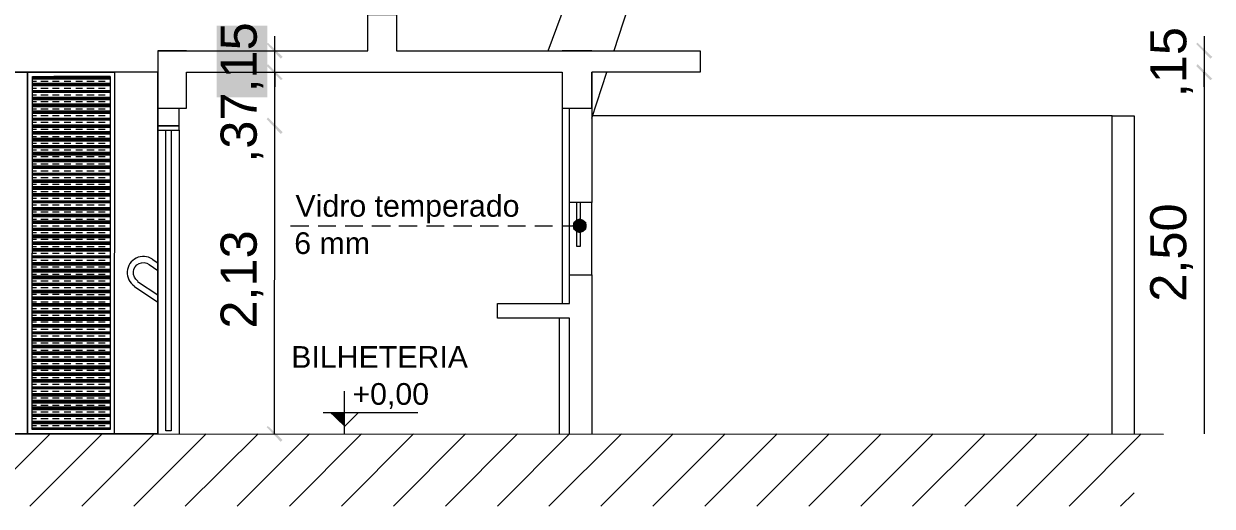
# Model space of a CAD drawing. Extents: x 3377 to 3790, y 1673 to 1846.
# Drawn here: x 3532.64 to 3540.85, y 1749.51 to 1752.84 of the extents above; entities that cross this region are included whole.
import ezdxf

# ---------------------------------------------------------------- set-up
doc = ezdxf.new("R2010")
doc.units = 0
doc.header["$LTSCALE"] = 2
for name, color, linetype, true_color in [('PDF6_04-DETALHE', 7, 'Continuous', 0xd933c0), ('PDF7_0', 7, 'Continuous', 0xc6c6c6), ('PDF7_04-DETALHE', 7, 'Continuous', 0xc6c6c6), ('PDF7_13-CORTE', 7, 'Continuous', 0xe3e3e3), ('PDF7_COTAS', 7, 'Continuous', 0x8e8e8e)]:
    doc.layers.add(name, color=color, linetype=linetype, true_color=true_color)
for name, color, linetype in [('PDF7_07-HACHURIADO', 7, 'Continuous'), ('PDF7_08-COTAS', 7, 'Continuous'), ('PDF7_I-DETALHES', 7, 'Continuous'), ('PDF7_Text', 7, 'Continuous')]:
    doc.layers.add(name, color=color, linetype=linetype)
doc.styles.add('PDF Arial', font='arial.ttf')

msp = doc.modelspace()

# ---------------------------------------------------------------- linework, layer by layer
at = {"layer": 'PDF6_04-DETALHE', "color": 1, "lineweight": 5}
msp.add_lwpolyline([(3533.4244, 1751.0626, -1.004902), (3533.5033, 1751.1779), (3533.5625, 1751.1355)], format="xyb", dxfattribs=at)
at = {"layer": 'PDF6_04-DETALHE', "color": 1, "lineweight": 0}
msp.add_lwpolyline([(3533.5625, 1751.1863), (3533.5245, 1751.2117)], dxfattribs=at)
at = {"layer": 'PDF6_04-DETALHE', "color": 1, "lineweight": 5}
for points in [[(3533.4229, 1751.0594), (3533.5625, 1750.9663)], [(3533.4017, 1751.0255), (3533.5625, 1750.9155)]]:
    msp.add_lwpolyline(points, dxfattribs=at)
msp.add_arc((3533.4631, 1751.1207), 0.1121, 56.32308, 236.32308, dxfattribs=at)
at = {"layer": 'PDF7_0', "color": 7, "lineweight": 0}
for points in [[(3533.5626, 1752.5065), (3532.0647, 1752.5066)], [(3536.3596, 1752.5064), (3536.3595, 1750.9069)], [(3536.3384, 1750.8053), (3536.3383, 1750.0055)]]:
    msp.add_lwpolyline(points, dxfattribs=at)
at = {"layer": 'PDF7_0', "color": 252, "lineweight": 0, "true_color": 0x8e8e8e}
for points in [[(3532.6952, 1752.4685), (3533.2326, 1752.4685)], [(3532.6952, 1752.4601), (3533.2326, 1752.46)], [(3532.6952, 1752.4431), (3532.7248, 1752.4431)], [(3532.6952, 1752.4304), (3533.2326, 1752.4304)], [(3532.6952, 1752.422), (3533.2326, 1752.4219)], [(3532.6952, 1752.4135), (3533.2326, 1752.4135)], [(3532.6952, 1752.3966), (3532.7248, 1752.3966)], [(3532.6952, 1752.3797), (3533.2326, 1752.3796)], [(3532.6952, 1752.3754), (3533.2326, 1752.3754)], [(3532.7544, 1752.4431), (3532.8052, 1752.4431)], [(3532.7544, 1752.3966), (3532.8052, 1752.3966)], [(3532.8348, 1752.4431), (3532.8814, 1752.4431)], [(3532.8348, 1752.3966), (3532.8813, 1752.3966)], [(3532.9152, 1752.4431), (3532.9617, 1752.4431)], [(3532.9152, 1752.3966), (3532.9617, 1752.3966)], [(3532.9956, 1752.4431), (3533.0421, 1752.4431)], [(3532.9956, 1752.3966), (3533.0421, 1752.3966)], [(3533.0718, 1752.4431), (3533.1225, 1752.4431)], [(3533.0718, 1752.3966), (3533.1225, 1752.3966)], [(3533.1522, 1752.4431), (3533.1987, 1752.4431)], [(3533.1522, 1752.3966), (3533.1987, 1752.3965)], [(3533.2326, 1752.4431), (3533.2326, 1752.4431)], [(3533.2326, 1752.3965), (3533.2326, 1752.3965)], [(3532.6952, 1752.367), (3533.2326, 1752.3669)], [(3532.6952, 1752.35), (3532.7248, 1752.35)], [(3532.6952, 1752.3331), (3533.2326, 1752.3331)], [(3532.6952, 1752.3246), (3533.2326, 1752.3246)], [(3532.6952, 1752.3162), (3533.2326, 1752.3161)], [(3532.6952, 1752.3035), (3532.7248, 1752.3035)], [(3532.6952, 1752.2866), (3533.2326, 1752.2865)], [(3532.7544, 1752.35), (3532.8052, 1752.35)], [(3532.7544, 1752.3035), (3532.8052, 1752.3035)], [(3532.8348, 1752.35), (3532.8813, 1752.35)], [(3532.8348, 1752.3035), (3532.8813, 1752.3035)], [(3532.9152, 1752.35), (3532.9617, 1752.35)], [(3532.9152, 1752.3035), (3532.9617, 1752.3035)], [(3532.9956, 1752.35), (3533.0421, 1752.35)], [(3532.9956, 1752.3035), (3533.0421, 1752.3035)], [(3533.0718, 1752.35), (3533.1225, 1752.35)], [(3533.0718, 1752.3035), (3533.1225, 1752.3035)], [(3533.1522, 1752.35), (3533.1987, 1752.35)], [(3533.1522, 1752.3035), (3533.1987, 1752.3035)], [(3533.2326, 1752.35), (3533.2326, 1752.35)], [(3533.2326, 1752.3035), (3533.2326, 1752.3035)], [(3532.6951, 1752.2231), (3533.2325, 1752.2231)], [(3532.6951, 1752.2062), (3532.7248, 1752.2062)], [(3532.6952, 1752.2781), (3533.2326, 1752.2781)], [(3532.6952, 1752.2696), (3533.2326, 1752.2696)], [(3532.6951, 1752.2527), (3532.7248, 1752.2527)], [(3532.6951, 1752.24), (3533.2325, 1752.24)], [(3532.6951, 1752.2316), (3533.2325, 1752.2315)], [(3532.7544, 1752.2527), (3532.8052, 1752.2527)], [(3532.7544, 1752.2062), (3532.8052, 1752.2062)], [(3532.8348, 1752.2527), (3532.8813, 1752.2527)], [(3532.8348, 1752.2062), (3532.8813, 1752.2062)], [(3532.9152, 1752.2527), (3532.9617, 1752.2527)], [(3532.9152, 1752.2061), (3532.9617, 1752.2061)], [(3532.9956, 1752.2527), (3533.0421, 1752.2527)], [(3532.9956, 1752.2061), (3533.0421, 1752.2061)], [(3533.0718, 1752.2527), (3533.1225, 1752.2527)], [(3533.0718, 1752.2061), (3533.1225, 1752.2061)], [(3533.1521, 1752.2061), (3533.1987, 1752.2061)], [(3533.1522, 1752.2527), (3533.1987, 1752.2527)], [(3533.2325, 1752.2061), (3533.2325, 1752.2061)], [(3533.2325, 1752.2527), (3533.2325, 1752.2527)], [(3532.6951, 1752.1892), (3533.2325, 1752.1892)], [(3532.6951, 1752.185), (3533.2325, 1752.185)], [(3532.6951, 1752.1765), (3533.2325, 1752.1765)], [(3532.6951, 1752.1596), (3532.7248, 1752.1596)], [(3532.6951, 1752.1427), (3533.2325, 1752.1427)], [(3532.6951, 1752.1342), (3533.2325, 1752.1342)], [(3532.6951, 1752.1258), (3533.2325, 1752.1257)], [(3532.7544, 1752.1596), (3532.8052, 1752.1596)], [(3532.8348, 1752.1596), (3532.8813, 1752.1596)], [(3532.9152, 1752.1596), (3532.9617, 1752.1596)], [(3532.9956, 1752.1596), (3533.0421, 1752.1596)], [(3533.0717, 1752.1596), (3533.1225, 1752.1596)], [(3533.1521, 1752.1596), (3533.1987, 1752.1596)], [(3533.2325, 1752.1596), (3533.2325, 1752.1596)], [(3532.6951, 1752.1131), (3532.7248, 1752.1131)], [(3532.6951, 1752.0961), (3533.2325, 1752.0961)], [(3532.6951, 1752.0877), (3533.2325, 1752.0876)], [(3532.6951, 1752.0792), (3533.2325, 1752.0792)], [(3532.6951, 1752.0623), (3532.7248, 1752.0623)], [(3532.6951, 1752.0496), (3533.2325, 1752.0496)], [(3532.6951, 1752.0411), (3533.2325, 1752.0411)], [(3532.7544, 1752.1131), (3532.8052, 1752.1131)], [(3532.7544, 1752.0623), (3532.8052, 1752.0623)], [(3532.8348, 1752.1131), (3532.8813, 1752.1131)], [(3532.8348, 1752.0623), (3532.8813, 1752.0623)], [(3532.9152, 1752.1131), (3532.9617, 1752.1131)], [(3532.9152, 1752.0623), (3532.9617, 1752.0623)], [(3532.9956, 1752.1131), (3533.0421, 1752.113)], [(3532.9956, 1752.0623), (3533.0421, 1752.0623)], [(3533.0717, 1752.113), (3533.1225, 1752.113)], [(3533.0717, 1752.0623), (3533.1225, 1752.0623)], [(3533.1521, 1752.113), (3533.1987, 1752.113)], [(3533.1521, 1752.0623), (3533.1987, 1752.0623)], [(3533.2325, 1752.113), (3533.2325, 1752.113)], [(3533.2325, 1752.0623), (3533.2325, 1752.0623)], [(3532.6951, 1752.0327), (3533.2325, 1752.0326)], [(3532.6951, 1752.0157), (3532.7248, 1752.0157)], [(3532.6951, 1751.9988), (3533.2325, 1751.9988)], [(3532.6951, 1751.9904), (3533.2325, 1751.9903)], [(3532.6951, 1751.9861), (3533.2325, 1751.9861)], [(3532.6951, 1751.9692), (3532.7248, 1751.9692)], [(3532.7544, 1752.0157), (3532.8052, 1752.0157)], [(3532.7544, 1751.9692), (3532.8052, 1751.9692)], [(3532.8348, 1752.0157), (3532.8813, 1752.0157)], [(3532.8348, 1751.9692), (3532.8813, 1751.9692)], [(3532.9152, 1752.0157), (3532.9617, 1752.0157)], [(3532.9152, 1751.9692), (3532.9617, 1751.9692)], [(3532.9956, 1752.0157), (3533.0421, 1752.0157)], [(3532.9956, 1751.9692), (3533.0421, 1751.9692)], [(3533.0717, 1752.0157), (3533.1225, 1752.0157)], [(3533.0717, 1751.9692), (3533.1225, 1751.9692)], [(3533.1521, 1752.0157), (3533.1987, 1752.0157)], [(3533.1521, 1751.9692), (3533.1987, 1751.9692)], [(3533.2325, 1752.0157), (3533.2325, 1752.0157)], [(3533.2325, 1751.9692), (3533.2325, 1751.9692)], [(3532.6951, 1751.9523), (3533.2325, 1751.9522)], [(3532.6951, 1751.9438), (3533.2325, 1751.9438)], [(3532.6951, 1751.9353), (3533.2325, 1751.9353)], [(3532.6951, 1751.9227), (3532.7248, 1751.9227)], [(3532.6951, 1751.9057), (3533.2325, 1751.9057)], [(3532.6951, 1751.8973), (3533.2325, 1751.8972)], [(3532.6951, 1751.8888), (3533.2325, 1751.8888)], [(3532.7544, 1751.9227), (3532.8051, 1751.9226)], [(3532.8348, 1751.9226), (3532.8813, 1751.9226)], [(3532.9152, 1751.9226), (3532.9617, 1751.9226)], [(3532.9956, 1751.9226), (3533.0421, 1751.9226)], [(3533.0717, 1751.9226), (3533.1225, 1751.9226)], [(3533.1521, 1751.9226), (3533.1987, 1751.9226)], [(3533.2325, 1751.9226), (3533.2325, 1751.9226)], [(3532.6951, 1751.8719), (3532.7247, 1751.8719)], [(3532.6951, 1751.8592), (3533.2325, 1751.8591)], [(3532.6951, 1751.8507), (3533.2325, 1751.8507)], [(3532.6951, 1751.8423), (3533.2325, 1751.8422)], [(3532.6951, 1751.8253), (3532.7247, 1751.8253)], [(3532.6951, 1751.8084), (3533.2325, 1751.8084)], [(3532.6951, 1751.7999), (3533.2325, 1751.7999)], [(3532.6951, 1751.7957), (3533.2325, 1751.7957)], [(3532.7544, 1751.8719), (3532.8051, 1751.8719)], [(3532.7544, 1751.8253), (3532.8051, 1751.8253)], [(3532.8348, 1751.8719), (3532.8813, 1751.8719)], [(3532.8348, 1751.8253), (3532.8813, 1751.8253)], [(3532.9152, 1751.8719), (3532.9617, 1751.8719)], [(3532.9152, 1751.8253), (3532.9617, 1751.8253)], [(3532.9956, 1751.8719), (3533.0421, 1751.8719)], [(3532.9956, 1751.8253), (3533.0421, 1751.8253)], [(3533.0717, 1751.8719), (3533.1225, 1751.8718)], [(3533.0717, 1751.8253), (3533.1225, 1751.8253)], [(3533.1521, 1751.8718), (3533.1987, 1751.8718)], [(3533.1521, 1751.8253), (3533.1987, 1751.8253)], [(3533.2325, 1751.8718), (3533.2325, 1751.8718)], [(3533.2325, 1751.8253), (3533.2325, 1751.8253)], [(3532.6951, 1751.7788), (3532.7247, 1751.7788)], [(3532.6951, 1751.7619), (3533.2325, 1751.7618)], [(3532.6951, 1751.7534), (3533.2325, 1751.7534)], [(3532.6951, 1751.7449), (3533.2325, 1751.7449)], [(3532.6951, 1751.7322), (3532.7247, 1751.7322)], [(3532.6951, 1751.7153), (3533.2325, 1751.7153)], [(3532.7544, 1751.7788), (3532.8051, 1751.7788)], [(3532.7544, 1751.7322), (3532.8051, 1751.7322)], [(3532.8348, 1751.7788), (3532.8813, 1751.7788)], [(3532.8348, 1751.7322), (3532.8813, 1751.7322)], [(3532.9152, 1751.7788), (3532.9617, 1751.7788)], [(3532.9152, 1751.7322), (3532.9617, 1751.7322)], [(3532.9956, 1751.7788), (3533.0421, 1751.7788)], [(3532.9956, 1751.7322), (3533.0421, 1751.7322)], [(3533.0717, 1751.7788), (3533.1225, 1751.7788)], [(3533.0717, 1751.7322), (3533.1225, 1751.7322)], [(3533.1521, 1751.7788), (3533.1987, 1751.7787)], [(3533.1521, 1751.7322), (3533.1987, 1751.7322)], [(3533.2325, 1751.7787), (3533.2325, 1751.7787)], [(3533.2325, 1751.7322), (3533.2325, 1751.7322)], [(3532.6951, 1751.7068), (3533.2325, 1751.7068)], [(3532.6951, 1751.6984), (3533.2325, 1751.6983)], [(3532.6951, 1751.6815), (3532.7247, 1751.6815)], [(3532.6951, 1751.6688), (3533.2325, 1751.6687)], [(3532.6951, 1751.6603), (3533.2325, 1751.6603)], [(3532.6951, 1751.6518), (3533.2325, 1751.6518)], [(3532.6951, 1751.6349), (3532.7247, 1751.6349)], [(3532.7544, 1751.6815), (3532.8051, 1751.6815)], [(3532.7544, 1751.6349), (3532.8051, 1751.6349)], [(3532.8347, 1751.6349), (3532.8813, 1751.6349)], [(3532.8348, 1751.6814), (3532.8813, 1751.6814)], [(3532.9151, 1751.6349), (3532.9617, 1751.6349)], [(3532.9152, 1751.6814), (3532.9617, 1751.6814)], [(3532.9955, 1751.6814), (3533.0421, 1751.6814)], [(3532.9955, 1751.6349), (3533.0421, 1751.6349)], [(3533.0717, 1751.6814), (3533.1225, 1751.6814)], [(3533.0717, 1751.6349), (3533.1225, 1751.6349)], [(3533.1521, 1751.6814), (3533.1987, 1751.6814)], [(3533.1521, 1751.6349), (3533.1987, 1751.6349)], [(3533.2325, 1751.6814), (3533.2325, 1751.6814)], [(3533.2325, 1751.6349), (3533.2325, 1751.6349)], [(3532.6951, 1751.618), (3533.2325, 1751.618)], [(3532.6951, 1751.6095), (3533.2325, 1751.6095)], [(3532.6951, 1751.6053), (3533.2325, 1751.6053)], [(3532.6951, 1751.5884), (3532.7247, 1751.5884)], [(3532.6951, 1751.5714), (3533.2325, 1751.5714)], [(3532.6951, 1751.563), (3533.2325, 1751.5629)], [(3532.6951, 1751.5545), (3533.2325, 1751.5545)], [(3532.7543, 1751.5884), (3532.8051, 1751.5884)], [(3532.8347, 1751.5884), (3532.8813, 1751.5884)], [(3532.9151, 1751.5884), (3532.9617, 1751.5883)], [(3532.9955, 1751.5883), (3533.0421, 1751.5883)], [(3533.0717, 1751.5883), (3533.1225, 1751.5883)], [(3533.1521, 1751.5883), (3533.1987, 1751.5883)], [(3533.2325, 1751.5883), (3533.2325, 1751.5883)], [(3532.6951, 1751.5418), (3532.7247, 1751.5418)], [(3532.6951, 1751.5249), (3533.2325, 1751.5249)], [(3532.6951, 1751.5164), (3533.2325, 1751.5164)], [(3532.6951, 1751.508), (3533.2325, 1751.5079)], [(3532.6951, 1751.491), (3532.7247, 1751.491)], [(3532.6951, 1751.4783), (3533.2325, 1751.4783)], [(3532.6951, 1751.4699), (3533.2325, 1751.4698)], [(3532.7543, 1751.5418), (3532.8051, 1751.5418)], [(3532.7543, 1751.491), (3532.8051, 1751.491)], [(3532.8347, 1751.5418), (3532.8813, 1751.5418)], [(3532.8347, 1751.491), (3532.8813, 1751.491)], [(3532.9151, 1751.5418), (3532.9617, 1751.5418)], [(3532.9151, 1751.491), (3532.9617, 1751.491)], [(3532.9955, 1751.5418), (3533.0421, 1751.5418)], [(3532.9955, 1751.491), (3533.0421, 1751.491)], [(3533.0717, 1751.5418), (3533.1225, 1751.5418)], [(3533.0717, 1751.491), (3533.1225, 1751.491)], [(3533.1521, 1751.5418), (3533.1987, 1751.5418)], [(3533.1521, 1751.491), (3533.1986, 1751.491)], [(3533.2325, 1751.5418), (3533.2325, 1751.5418)], [(3533.2325, 1751.491), (3533.2325, 1751.491)], [(3532.6951, 1751.4614), (3533.2325, 1751.4614)], [(3532.6951, 1751.4445), (3532.7247, 1751.4445)], [(3532.6951, 1751.4276), (3533.2325, 1751.4275)], [(3532.6951, 1751.4191), (3533.2325, 1751.4191)], [(3532.6951, 1751.4149), (3533.2325, 1751.4148)], [(3532.6951, 1751.3979), (3532.7247, 1751.3979)], [(3532.7543, 1751.4445), (3532.8051, 1751.4445)], [(3532.7543, 1751.3979), (3532.8051, 1751.3979)], [(3532.8347, 1751.4445), (3532.8813, 1751.4445)], [(3532.8347, 1751.3979), (3532.8813, 1751.3979)], [(3532.9151, 1751.4445), (3532.9617, 1751.4445)], [(3532.9151, 1751.3979), (3532.9617, 1751.3979)], [(3532.9955, 1751.4445), (3533.0421, 1751.4445)], [(3532.9955, 1751.3979), (3533.0421, 1751.3979)], [(3533.0717, 1751.4445), (3533.1225, 1751.4445)], [(3533.0717, 1751.3979), (3533.1225, 1751.3979)], [(3533.1521, 1751.4445), (3533.1986, 1751.4445)], [(3533.1521, 1751.3979), (3533.1986, 1751.3979)], [(3533.2325, 1751.4445), (3533.2325, 1751.4445)], [(3533.2325, 1751.3979), (3533.2325, 1751.3979)], [(3532.6951, 1751.381), (3533.2325, 1751.381)], [(3532.6951, 1751.3726), (3533.2325, 1751.3725)], [(3532.6951, 1751.3641), (3533.2325, 1751.3641)], [(3532.6951, 1751.3514), (3532.7247, 1751.3514)], [(3532.6951, 1751.3345), (3533.2325, 1751.3344)], [(3532.6951, 1751.326), (3533.2325, 1751.326)], [(3532.6951, 1751.3176), (3533.2325, 1751.3175)], [(3532.6951, 1751.3006), (3532.7247, 1751.3006)], [(3532.7543, 1751.3514), (3532.8051, 1751.3514)], [(3532.7543, 1751.3006), (3532.8051, 1751.3006)], [(3532.8347, 1751.3514), (3532.8813, 1751.3514)], [(3532.8347, 1751.3006), (3532.8813, 1751.3006)], [(3532.9151, 1751.3514), (3532.9617, 1751.3514)], [(3532.9151, 1751.3006), (3532.9617, 1751.3006)], [(3532.9955, 1751.3514), (3533.0421, 1751.3514)], [(3532.9955, 1751.3006), (3533.0421, 1751.3006)], [(3533.0717, 1751.3514), (3533.1225, 1751.3514)], [(3533.0717, 1751.3006), (3533.1225, 1751.3006)], [(3533.1521, 1751.3514), (3533.1986, 1751.3514)], [(3533.1521, 1751.3006), (3533.1986, 1751.3006)], [(3533.2325, 1751.3514), (3533.2325, 1751.3514)], [(3533.2325, 1751.3006), (3533.2325, 1751.3006)], [(3532.6951, 1751.2879), (3533.2325, 1751.2879)], [(3532.6951, 1751.2795), (3533.2325, 1751.2794)], [(3532.6951, 1751.271), (3533.2325, 1751.271)], [(3532.6951, 1751.2541), (3532.7247, 1751.2541)], [(3532.6951, 1751.2372), (3533.2325, 1751.2371)], [(3532.6951, 1751.2287), (3533.2325, 1751.2287)], [(3532.6951, 1751.2245), (3533.2325, 1751.2244)], [(3532.7543, 1751.2541), (3532.8051, 1751.2541)], [(3532.8347, 1751.2541), (3532.8813, 1751.2541)], [(3532.9151, 1751.2541), (3532.9617, 1751.2541)], [(3532.9955, 1751.2541), (3533.0421, 1751.2541)], [(3533.0717, 1751.2541), (3533.1225, 1751.2541)], [(3533.1521, 1751.254), (3533.1986, 1751.254)], [(3533.2325, 1751.254), (3533.2325, 1751.254)], [(3532.6951, 1751.2075), (3532.7247, 1751.2075)], [(3532.6951, 1751.1906), (3533.2325, 1751.1906)], [(3532.6951, 1751.1821), (3533.2325, 1751.1821)], [(3532.6951, 1751.1737), (3533.2325, 1751.1736)], [(3532.6951, 1751.161), (3532.7247, 1751.161)], [(3532.6951, 1751.1441), (3533.2325, 1751.144)], [(3532.6951, 1751.1356), (3533.2325, 1751.1356)], [(3532.7543, 1751.2075), (3532.8051, 1751.2075)], [(3532.7543, 1751.161), (3532.8051, 1751.161)], [(3532.8347, 1751.2075), (3532.8813, 1751.2075)], [(3532.8347, 1751.161), (3532.8813, 1751.161)], [(3532.9151, 1751.2075), (3532.9617, 1751.2075)], [(3532.9151, 1751.161), (3532.9617, 1751.161)], [(3532.9955, 1751.2075), (3533.0421, 1751.2075)], [(3532.9955, 1751.161), (3533.0421, 1751.161)], [(3533.0717, 1751.2075), (3533.1225, 1751.2075)], [(3533.0717, 1751.161), (3533.1225, 1751.161)], [(3533.1521, 1751.2075), (3533.1986, 1751.2075)], [(3533.1521, 1751.161), (3533.1986, 1751.161)], [(3533.2325, 1751.2075), (3533.2325, 1751.2075)], [(3533.2325, 1751.1609), (3533.2325, 1751.1609)], [(3532.6951, 1751.1271), (3533.2325, 1751.1271)], [(3532.6951, 1751.1102), (3532.7247, 1751.1102)], [(3532.6951, 1751.0975), (3533.2325, 1751.0975)], [(3532.6951, 1751.0891), (3533.2325, 1751.089)], [(3532.6951, 1751.0806), (3533.2325, 1751.0806)], [(3532.6951, 1751.0637), (3532.7247, 1751.0637)], [(3532.7543, 1751.1102), (3532.8051, 1751.1102)], [(3532.7543, 1751.0637), (3532.8051, 1751.0637)], [(3532.8347, 1751.1102), (3532.8813, 1751.1102)], [(3532.8347, 1751.0637), (3532.8813, 1751.0636)], [(3532.9151, 1751.1102), (3532.9617, 1751.1102)], [(3532.9151, 1751.0636), (3532.9617, 1751.0636)], [(3532.9955, 1751.1102), (3533.0421, 1751.1102)], [(3532.9955, 1751.0636), (3533.0421, 1751.0636)], [(3533.0717, 1751.1102), (3533.1225, 1751.1102)], [(3533.0717, 1751.0636), (3533.1225, 1751.0636)], [(3533.1521, 1751.1102), (3533.1986, 1751.1102)], [(3533.1521, 1751.0636), (3533.1986, 1751.0636)], [(3533.2325, 1751.1102), (3533.2325, 1751.1102)], [(3533.2325, 1751.0636), (3533.2325, 1751.0636)], [(3532.6951, 1751.0467), (3533.2325, 1751.0467)], [(3532.6951, 1751.0383), (3533.2325, 1751.0382)], [(3532.6951, 1751.034), (3533.2325, 1751.034)], [(3532.6951, 1751.0171), (3532.7247, 1751.0171)], [(3532.6951, 1751.0002), (3533.2325, 1751.0002)], [(3532.6951, 1750.9917), (3533.2325, 1750.9917)], [(3532.6951, 1750.9833), (3533.2325, 1750.9832)], [(3532.6951, 1750.9706), (3532.7247, 1750.9706)], [(3532.7543, 1751.0171), (3532.8051, 1751.0171)], [(3532.7543, 1750.9706), (3532.8051, 1750.9706)], [(3532.8347, 1751.0171), (3532.8813, 1751.0171)], [(3532.8347, 1750.9706), (3532.8813, 1750.9706)], [(3532.9151, 1751.0171), (3532.9617, 1751.0171)], [(3532.9151, 1750.9706), (3532.9616, 1750.9706)], [(3532.9955, 1751.0171), (3533.0421, 1751.0171)], [(3532.9955, 1750.9705), (3533.042, 1750.9705)], [(3533.0717, 1751.0171), (3533.1224, 1751.0171)], [(3533.0717, 1750.9705), (3533.1224, 1750.9705)], [(3533.1521, 1751.0171), (3533.1986, 1751.0171)], [(3533.1521, 1750.9705), (3533.1986, 1750.9705)], [(3533.2325, 1751.0171), (3533.2325, 1751.0171)], [(3533.2325, 1750.9705), (3533.2325, 1750.9705)], [(3532.6951, 1750.9536), (3533.2325, 1750.9536)], [(3532.6951, 1750.9452), (3533.2325, 1750.9451)], [(3532.6951, 1750.9367), (3533.2325, 1750.9367)], [(3532.6951, 1750.9198), (3532.7247, 1750.9198)], [(3532.6951, 1750.9071), (3533.2325, 1750.9071)], [(3532.6951, 1750.8986), (3533.2325, 1750.8986)], [(3532.6951, 1750.8902), (3533.2325, 1750.8901)], [(3532.7543, 1750.9198), (3532.8051, 1750.9198)], [(3532.8347, 1750.9198), (3532.8812, 1750.9198)], [(3532.9151, 1750.9198), (3532.9616, 1750.9198)], [(3532.9955, 1750.9198), (3533.042, 1750.9198)], [(3533.0717, 1750.9198), (3533.1224, 1750.9198)], [(3533.1521, 1750.9198), (3533.1986, 1750.9198)], [(3533.2325, 1750.9198), (3533.2325, 1750.9198)], [(3532.6951, 1750.8732), (3532.7247, 1750.8732)], [(3532.6951, 1750.8563), (3533.2325, 1750.8563)], [(3532.6951, 1750.8479), (3533.2325, 1750.8478)], [(3532.6951, 1750.8436), (3533.2325, 1750.8436)], [(3532.6951, 1750.8267), (3532.7247, 1750.8267)], [(3532.6951, 1750.8098), (3533.2325, 1750.8097)], [(3532.7543, 1750.8732), (3532.8051, 1750.8732)], [(3532.7543, 1750.8267), (3532.8051, 1750.8267)], [(3532.8347, 1750.8732), (3532.8812, 1750.8732)], [(3532.8347, 1750.8267), (3532.8812, 1750.8267)], [(3532.9151, 1750.8732), (3532.9616, 1750.8732)], [(3532.9151, 1750.8267), (3532.9616, 1750.8267)], [(3532.9955, 1750.8732), (3533.042, 1750.8732)], [(3532.9955, 1750.8267), (3533.042, 1750.8267)], [(3533.0717, 1750.8732), (3533.1224, 1750.8732)], [(3533.0717, 1750.8267), (3533.1224, 1750.8267)], [(3533.1521, 1750.8732), (3533.1986, 1750.8732)], [(3533.1521, 1750.8267), (3533.1986, 1750.8267)], [(3533.2325, 1750.8732), (3533.2325, 1750.8732)], [(3533.2325, 1750.8267), (3533.2325, 1750.8267)], [(3532.695, 1750.7294), (3532.7247, 1750.7294)], [(3532.6951, 1750.8013), (3533.2325, 1750.8013)], [(3532.6951, 1750.7928), (3533.2325, 1750.7928)], [(3532.6951, 1750.7802), (3532.7247, 1750.7801)], [(3532.6951, 1750.7632), (3533.2325, 1750.7632)], [(3532.6951, 1750.7548), (3533.2325, 1750.7547)], [(3532.6951, 1750.7463), (3533.2325, 1750.7463)], [(3532.7543, 1750.7801), (3532.8051, 1750.7801)], [(3532.7543, 1750.7294), (3532.8051, 1750.7294)], [(3532.8347, 1750.7801), (3532.8812, 1750.7801)], [(3532.8347, 1750.7294), (3532.8812, 1750.7294)], [(3532.9151, 1750.7801), (3532.9616, 1750.7801)], [(3532.9151, 1750.7294), (3532.9616, 1750.7294)], [(3532.9955, 1750.7801), (3533.042, 1750.7801)], [(3532.9955, 1750.7294), (3533.042, 1750.7294)], [(3533.0717, 1750.7801), (3533.1224, 1750.7801)], [(3533.0717, 1750.7293), (3533.1224, 1750.7293)], [(3533.1521, 1750.7801), (3533.1986, 1750.7801)], [(3533.1521, 1750.7293), (3533.1986, 1750.7293)], [(3533.2324, 1750.7293), (3533.2324, 1750.7293)], [(3533.2325, 1750.7801), (3533.2325, 1750.7801)], [(3532.695, 1750.7124), (3533.2324, 1750.7124)], [(3532.695, 1750.7082), (3533.2324, 1750.7082)], [(3532.695, 1750.6998), (3533.2324, 1750.6997)], [(3532.695, 1750.6828), (3532.7247, 1750.6828)], [(3532.695, 1750.6659), (3533.2324, 1750.6659)], [(3532.695, 1750.6574), (3533.2324, 1750.6574)], [(3532.695, 1750.649), (3533.2324, 1750.6489)], [(3532.7543, 1750.6828), (3532.8051, 1750.6828)], [(3532.8347, 1750.6828), (3532.8812, 1750.6828)], [(3532.9151, 1750.6828), (3532.9616, 1750.6828)], [(3532.9955, 1750.6828), (3533.042, 1750.6828)], [(3533.0716, 1750.6828), (3533.1224, 1750.6828)], [(3533.152, 1750.6828), (3533.1986, 1750.6828)], [(3533.2324, 1750.6828), (3533.2324, 1750.6828)], [(3532.695, 1750.6363), (3532.7247, 1750.6363)], [(3532.695, 1750.6194), (3533.2324, 1750.6193)], [(3532.695, 1750.6109), (3533.2324, 1750.6109)], [(3532.695, 1750.6024), (3533.2324, 1750.6024)], [(3532.695, 1750.5855), (3532.7247, 1750.5855)], [(3532.695, 1750.5728), (3533.2324, 1750.5728)], [(3532.695, 1750.5643), (3533.2324, 1750.5643)], [(3532.7543, 1750.6363), (3532.8051, 1750.6363)], [(3532.7543, 1750.5855), (3532.8051, 1750.5855)], [(3532.8347, 1750.6363), (3532.8812, 1750.6363)], [(3532.8347, 1750.5855), (3532.8812, 1750.5855)], [(3532.9151, 1750.6363), (3532.9616, 1750.6363)], [(3532.9151, 1750.5855), (3532.9616, 1750.5855)], [(3532.9955, 1750.6363), (3533.042, 1750.6363)], [(3532.9955, 1750.5855), (3533.042, 1750.5855)], [(3533.0716, 1750.6363), (3533.1224, 1750.6363)], [(3533.0716, 1750.5855), (3533.1224, 1750.5855)], [(3533.152, 1750.6363), (3533.1986, 1750.6362)], [(3533.152, 1750.5855), (3533.1986, 1750.5855)], [(3533.2324, 1750.6362), (3533.2324, 1750.6362)], [(3533.2324, 1750.5855), (3533.2324, 1750.5855)], [(3532.695, 1750.5559), (3533.2324, 1750.5558)], [(3532.695, 1750.539), (3532.7247, 1750.539)], [(3532.695, 1750.522), (3533.2324, 1750.522)], [(3532.695, 1750.5178), (3533.2324, 1750.5178)], [(3532.695, 1750.5093), (3533.2324, 1750.5093)], [(3532.695, 1750.4924), (3532.7247, 1750.4924)], [(3532.7543, 1750.539), (3532.8051, 1750.5389)], [(3532.7543, 1750.4924), (3532.8051, 1750.4924)], [(3532.8347, 1750.5389), (3532.8812, 1750.5389)], [(3532.8347, 1750.4924), (3532.8812, 1750.4924)], [(3532.9151, 1750.5389), (3532.9616, 1750.5389)], [(3532.9151, 1750.4924), (3532.9616, 1750.4924)], [(3532.9955, 1750.5389), (3533.042, 1750.5389)], [(3532.9955, 1750.4924), (3533.042, 1750.4924)], [(3533.0716, 1750.5389), (3533.1224, 1750.5389)], [(3533.0716, 1750.4924), (3533.1224, 1750.4924)], [(3533.152, 1750.5389), (3533.1986, 1750.5389)], [(3533.152, 1750.4924), (3533.1986, 1750.4924)], [(3533.2324, 1750.5389), (3533.2324, 1750.5389)], [(3533.2324, 1750.4924), (3533.2324, 1750.4924)], [(3532.695, 1750.4755), (3533.2324, 1750.4754)], [(3532.695, 1750.467), (3533.2324, 1750.467)], [(3532.695, 1750.4586), (3533.2324, 1750.4585)], [(3532.695, 1750.4459), (3532.7247, 1750.4459)], [(3532.695, 1750.4289), (3533.2324, 1750.4289)], [(3532.695, 1750.4205), (3533.2324, 1750.4204)], [(3532.695, 1750.412), (3533.2324, 1750.412)], [(3532.7543, 1750.4459), (3532.805, 1750.4459)], [(3532.8347, 1750.4459), (3532.8812, 1750.4459)], [(3532.9151, 1750.4458), (3532.9616, 1750.4458)], [(3532.9955, 1750.4458), (3533.042, 1750.4458)], [(3533.0716, 1750.4458), (3533.1224, 1750.4458)], [(3533.152, 1750.4458), (3533.1986, 1750.4458)], [(3533.2324, 1750.4458), (3533.2324, 1750.4458)], [(3532.695, 1750.3951), (3532.7246, 1750.3951)], [(3532.695, 1750.3824), (3533.2324, 1750.3824)], [(3532.695, 1750.3739), (3533.2324, 1750.3739)], [(3532.695, 1750.3655), (3533.2324, 1750.3654)], [(3532.695, 1750.3485), (3532.7246, 1750.3485)], [(3532.695, 1750.3316), (3533.2324, 1750.3316)], [(3532.695, 1750.3274), (3533.2324, 1750.3273)], [(3532.695, 1750.3189), (3533.2324, 1750.3189)], [(3532.7543, 1750.3951), (3532.805, 1750.3951)], [(3532.7543, 1750.3485), (3532.805, 1750.3485)], [(3532.8347, 1750.3951), (3532.8812, 1750.3951)], [(3532.8347, 1750.3485), (3532.8812, 1750.3485)], [(3532.9151, 1750.3951), (3532.9616, 1750.3951)], [(3532.9151, 1750.3485), (3532.9616, 1750.3485)], [(3532.9955, 1750.3951), (3533.042, 1750.3951)], [(3532.9955, 1750.3485), (3533.042, 1750.3485)], [(3533.0716, 1750.3951), (3533.1224, 1750.3951)], [(3533.0716, 1750.3485), (3533.1224, 1750.3485)], [(3533.152, 1750.3951), (3533.1986, 1750.3951)], [(3533.152, 1750.3485), (3533.1986, 1750.3485)], [(3533.2324, 1750.3951), (3533.2324, 1750.3951)], [(3533.2324, 1750.3485), (3533.2324, 1750.3485)], [(3532.695, 1750.302), (3532.7246, 1750.302)], [(3532.695, 1750.2851), (3533.2324, 1750.285)], [(3532.695, 1750.2766), (3533.2324, 1750.2766)], [(3532.695, 1750.2681), (3533.2324, 1750.2681)], [(3532.695, 1750.2554), (3532.7246, 1750.2554)], [(3532.695, 1750.2385), (3533.2324, 1750.2385)], [(3532.7543, 1750.302), (3532.805, 1750.302)], [(3532.7543, 1750.2554), (3532.805, 1750.2554)], [(3532.8347, 1750.302), (3532.8812, 1750.302)], [(3532.8347, 1750.2554), (3532.8812, 1750.2554)], [(3532.9151, 1750.302), (3532.9616, 1750.302)], [(3532.9151, 1750.2554), (3532.9616, 1750.2554)], [(3532.9955, 1750.302), (3533.042, 1750.302)], [(3532.9955, 1750.2554), (3533.042, 1750.2554)], [(3533.0716, 1750.302), (3533.1224, 1750.302)], [(3533.0716, 1750.2554), (3533.1224, 1750.2554)], [(3533.152, 1750.302), (3533.1986, 1750.302)], [(3533.152, 1750.2554), (3533.1986, 1750.2554)], [(3533.2324, 1750.302), (3533.2324, 1750.302)], [(3533.2324, 1750.2554), (3533.2324, 1750.2554)], [(3532.695, 1750.2301), (3533.2324, 1750.23)], [(3532.695, 1750.2216), (3533.2324, 1750.2216)], [(3532.695, 1750.2047), (3532.7246, 1750.2047)], [(3532.695, 1750.192), (3533.2324, 1750.1919)], [(3532.695, 1750.1835), (3533.2324, 1750.1835)], [(3532.695, 1750.175), (3533.2324, 1750.175)], [(3532.695, 1750.1581), (3532.7246, 1750.1581)], [(3532.7543, 1750.2047), (3532.805, 1750.2047)], [(3532.7543, 1750.1581), (3532.805, 1750.1581)], [(3532.8347, 1750.2047), (3532.8812, 1750.2047)], [(3532.8347, 1750.1581), (3532.8812, 1750.1581)], [(3532.915, 1750.1581), (3532.9616, 1750.1581)], [(3532.9151, 1750.2047), (3532.9616, 1750.2047)], [(3532.9954, 1750.1581), (3533.042, 1750.1581)], [(3532.9955, 1750.2046), (3533.042, 1750.2046)], [(3533.0716, 1750.2046), (3533.1224, 1750.2046)], [(3533.0716, 1750.1581), (3533.1224, 1750.1581)], [(3533.152, 1750.2046), (3533.1986, 1750.2046)], [(3533.152, 1750.1581), (3533.1986, 1750.1581)], [(3533.2324, 1750.2046), (3533.2324, 1750.2046)], [(3533.2324, 1750.1581), (3533.2324, 1750.1581)], [(3532.695, 1750.1412), (3533.2324, 1750.1412)], [(3532.695, 1750.137), (3533.2324, 1750.1369)], [(3532.695, 1750.1285), (3533.2324, 1750.1285)], [(3532.695, 1750.1116), (3532.7246, 1750.1116)], [(3532.695, 1750.0947), (3533.2324, 1750.0946)], [(3532.695, 1750.0862), (3533.2324, 1750.0862)], [(3532.695, 1750.0777), (3533.2324, 1750.0777)], [(3532.7542, 1750.1116), (3532.805, 1750.1116)], [(3532.8346, 1750.1116), (3532.8812, 1750.1116)], [(3532.915, 1750.1116), (3532.9616, 1750.1116)], [(3532.9954, 1750.1116), (3533.042, 1750.1116)], [(3533.0716, 1750.1116), (3533.1224, 1750.1115)], [(3533.152, 1750.1115), (3533.1986, 1750.1115)], [(3533.2324, 1750.1115), (3533.2324, 1750.1115)], [(3532.695, 1750.065), (3532.7246, 1750.065)], [(3532.695, 1750.0481), (3533.2324, 1750.0481)], [(3532.695, 1750.0396), (3533.2324, 1750.0396)], [(3532.7542, 1750.065), (3532.805, 1750.065)], [(3532.8346, 1750.065), (3532.8812, 1750.065)], [(3532.915, 1750.065), (3532.9616, 1750.065)], [(3532.9954, 1750.065), (3533.042, 1750.065)], [(3533.0716, 1750.065), (3533.1224, 1750.065)], [(3533.152, 1750.065), (3533.1986, 1750.065)], [(3533.2324, 1750.065), (3533.2324, 1750.065)]]:
    msp.add_lwpolyline(points, dxfattribs=at)
at = {"layer": 'PDF7_0', "color": 7, "transparency": 33554559}
for points in [[(3540.7518, 1752.7094), (3540.7434, 1752.7009), (3540.8534, 1752.612)], [(3540.7434, 1752.7009), (3540.8534, 1752.612), (3540.8407, 1752.5994)], [(3534.4258, 1752.4599), (3534.3158, 1752.5488), (3534.3243, 1752.5615)], [(3534.4132, 1752.4515), (3534.4258, 1752.4599), (3534.3158, 1752.5488)], [(3540.8534, 1752.4597), (3540.7434, 1752.5486), (3540.7518, 1752.5613)], [(3540.8534, 1752.4597), (3540.7434, 1752.5486), (3540.7518, 1752.5613)], [(3540.8407, 1752.4512), (3540.8534, 1752.4597), (3540.7434, 1752.5486)], [(3540.8407, 1752.4512), (3540.8534, 1752.4597), (3540.7434, 1752.5486)], [(3534.3243, 1752.1934), (3534.3158, 1752.1807), (3534.4258, 1752.0918)], [(3534.4258, 1752.0918), (3534.3158, 1752.1807), (3534.3243, 1752.1934)], [(3534.3158, 1752.1807), (3534.4258, 1752.0918), (3534.4131, 1752.0791)], [(3534.4131, 1752.0791), (3534.4258, 1752.0918), (3534.3158, 1752.1807)], [(3536.478, 1751.4442), (3536.4357, 1751.4696), (3536.4315, 1751.4442)], [(3536.4569, 1751.4866), (3536.478, 1751.4442), (3536.4357, 1751.4696)], [(3536.4781, 1751.495), (3536.4569, 1751.4866), (3536.478, 1751.4442)], [(3536.478, 1751.4442), (3536.5034, 1751.4866), (3536.4781, 1751.495)], [(3536.5246, 1751.4696), (3536.478, 1751.4442), (3536.5034, 1751.4866)], [(3536.5288, 1751.4442), (3536.5246, 1751.4696), (3536.478, 1751.4442)], [(3536.4315, 1751.4442), (3536.4357, 1751.4189), (3536.478, 1751.4442)], [(3536.4357, 1751.4189), (3536.478, 1751.4442), (3536.4569, 1751.4019)], [(3536.478, 1751.4442), (3536.4569, 1751.4019), (3536.478, 1751.3935)], [(3536.478, 1751.3935), (3536.5034, 1751.4019), (3536.478, 1751.4442)], [(3536.5034, 1751.4019), (3536.478, 1751.4442), (3536.5246, 1751.4189)], [(3536.478, 1751.4442), (3536.5246, 1751.4189), (3536.5288, 1751.4442)], [(3534.3241, 1750.0607), (3534.3157, 1750.0522), (3534.4257, 1749.9634)], [(3534.3157, 1750.0522), (3534.4257, 1749.9634), (3534.413, 1749.9507)]]:
    msp.add_solid(points, dxfattribs=at)
at = {"layer": 'PDF7_04-DETALHE', "lineweight": 0}
for points in [[(3532.0645, 1750.0058), (3532.0647, 1752.5066), (3533.2622, 1752.5066), (3532.0647, 1752.5066)], [(3533.5625, 1750.0057), (3533.5626, 1752.5065), (3533.5625, 1750.0057), (3532.0645, 1750.0058)], [(3532.6611, 1750.0058), (3532.6613, 1752.5066)]]:
    msp.add_lwpolyline(points, close=True, dxfattribs=at)
for points in [[(3532.6613, 1752.477), (3532.6612, 1750.0354)], [(3532.695, 1750.0354), (3532.6952, 1752.477), (3533.2326, 1752.4769), (3532.8433, 1752.477)], [(3533.2326, 1752.4769), (3533.2324, 1750.0354)], [(3533.2622, 1752.5066), (3533.262, 1750.0058)], [(3533.5626, 1752.5065), (3533.5625, 1750.0057)]]:
    msp.add_lwpolyline(points, dxfattribs=at)
at = {"layer": 'PDF7_04-DETALHE', "color": 7, "lineweight": 0}
for points in [[(3534.4808, 1751.4444), (3534.6077, 1751.4444)], [(3534.6712, 1751.4444), (3534.7939, 1751.4444)], [(3534.8574, 1751.4444), (3534.9801, 1751.4443)], [(3535.0436, 1751.4443), (3535.1705, 1751.4443)], [(3535.2298, 1751.4443), (3535.3567, 1751.4443)], [(3535.4202, 1751.4443), (3535.5429, 1751.4443)], [(3535.6064, 1751.4443), (3535.7333, 1751.4443)], [(3535.7925, 1751.4443), (3535.9195, 1751.4443)], [(3535.983, 1751.4443), (3536.1057, 1751.4443)], [(3536.1692, 1751.4443), (3536.2919, 1751.4443)], [(3536.3553, 1751.4443), (3536.478, 1751.4442)], [(3532.7077, 1750.0058), (3532.2676, 1750.0058)]]:
    msp.add_lwpolyline(points, dxfattribs=at)
at = {"layer": 'PDF7_07-HACHURIADO', "lineweight": 0}
for points in [[(3532.3184, 1749.5065), (3532.8177, 1750.0058)], [(3532.678, 1749.5065), (3533.1774, 1750.0058)], [(3533.0377, 1749.5065), (3533.5371, 1750.0057)], [(3533.3974, 1749.5064), (3533.8967, 1750.0057)], [(3533.7528, 1749.5064), (3534.2564, 1750.0057)], [(3534.1125, 1749.5064), (3534.6119, 1750.0057)], [(3534.4722, 1749.5064), (3534.9715, 1750.0056)], [(3534.8319, 1749.5063), (3535.3312, 1750.0056)], [(3535.1915, 1749.5063), (3535.6909, 1750.0056)], [(3535.5512, 1749.5063), (3536.0506, 1750.0056)], [(3535.9109, 1749.5063), (3536.4102, 1750.0055)], [(3536.2663, 1749.5062), (3536.7699, 1750.0055)], [(3536.626, 1749.5062), (3537.1254, 1750.0055)], [(3536.9857, 1749.5062), (3537.485, 1750.0055)], [(3537.3454, 1749.5062), (3537.8447, 1750.0054)], [(3537.7051, 1749.5061), (3538.2044, 1750.0054)], [(3538.0647, 1749.5061), (3538.5641, 1750.0054)], [(3538.4244, 1749.5061), (3538.9238, 1750.0054)], [(3538.7799, 1749.5061), (3539.2834, 1750.0053)], [(3539.1438, 1749.506), (3539.6431, 1750.0053)], [(3539.5034, 1749.506), (3540.0028, 1750.0053)], [(3539.8631, 1749.506), (3540.3625, 1750.0053)], [(3540.2186, 1749.506), (3540.3125, 1749.5991)]]:
    msp.add_lwpolyline(points, dxfattribs=at)
at = {"layer": 'PDF7_08-COTAS', "lineweight": 0}
for points in [[(3533.7107, 1752.1342), (3533.5626, 1752.1342), (3533.5626, 1752.1046), (3533.7107, 1752.1045)], [(3533.6556, 1750.0269), (3533.6175, 1750.0269), (3533.6176, 1752.1045), (3533.6557, 1752.1045)]]:
    msp.add_lwpolyline(points, close=True, dxfattribs=at)
for points in [[(3533.5625, 1750.0057), (3533.5626, 1752.1046)], [(3533.7107, 1752.1045), (3533.7106, 1750.0057)], [(3536.4103, 1751.1057), (3536.4104, 1751.605)], [(3536.5627, 1751.1057), (3536.5627, 1751.605)]]:
    msp.add_lwpolyline(points, dxfattribs=at)
at = {"layer": 'PDF7_13-CORTE', "color": 1, "lineweight": 0}
msp.add_line((3540.1614, 1752.2055), (3536.5682, 1752.2055), dxfattribs=at)
at = {"layer": 'PDF7_13-CORTE', "color": 7, "lineweight": 0}
for points in [[(3533.5626, 1752.6546), (3535.014, 1752.6545), (3535.0141, 1752.9042), (3535.2129, 1752.9042), (3535.2129, 1752.6545), (3537.3117, 1752.6544), (3537.3117, 1752.5063), (3536.5628, 1752.5063), (3536.5627, 1751.605), (3536.4104, 1751.605), (3536.4104, 1752.2567)], [(3533.7615, 1752.6546), (3533.5626, 1752.6546), (3533.5626, 1752.2569), (3533.7615, 1752.2569), (3533.7615, 1752.5065), (3536.3596, 1752.5064), (3536.3596, 1752.2567), (3536.5627, 1752.2567), (3536.5628, 1752.5063)], [(3536.5628, 1752.6544), (3536.3596, 1752.6545)], [(3533.5626, 1752.2569), (3533.5626, 1752.1342), (3533.7107, 1752.1342), (3533.7107, 1752.2569)], [(3540.1614, 1750.0051), (3540.1614, 1752.2055), (3540.3127, 1752.2055), (3540.3125, 1750.0051)], [(3536.4569, 1751.605), (3536.4569, 1751.3046), (3536.4865, 1751.3046), (3536.4865, 1751.605)], [(3536.4102, 1750.0055), (3536.4103, 1750.8053), (3535.911, 1750.8053), (3535.911, 1750.9069), (3536.4103, 1750.9068), (3536.4103, 1751.1057), (3536.5627, 1751.1057), (3536.5626, 1750.0055)], [(3510.318, 1750.0074), (3540.5155, 1750.0051)]]:
    msp.add_lwpolyline(points, dxfattribs=at)
at = {"layer": 'PDF7_COTAS', "color": 7, "lineweight": 0}
for points in [[(3536.2623, 1752.6545), (3536.4485, 1753.158), (3536.8802, 1753.158), (3536.7151, 1752.6544)], [(3534.3708, 1752.5065), (3534.3708, 1752.6546), (3534.3709, 1752.7561)], [(3540.7984, 1752.7559), (3540.7984, 1752.6544), (3540.7984, 1752.5063)], [(3534.3707, 1750.0057), (3534.3708, 1752.1341), (3534.3708, 1752.5065), (3534.3708, 1752.4049)], [(3536.5627, 1752.189), (3536.6685, 1752.5063)], [(3540.7983, 1752.4047), (3540.7984, 1752.5063), (3540.7982, 1750.0055)]]:
    msp.add_lwpolyline(points, dxfattribs=at)
at = {"layer": 'PDF7_COTAS', "color": 7, "true_color": 0xffffff, "transparency": 33554559}
for points in [[(3533.9688, 1752.333), (3534.32, 1752.333), (3533.9689, 1752.8281)], [(3534.32, 1752.333), (3533.9689, 1752.8281), (3534.3201, 1752.8281)]]:
    msp.add_solid(points, dxfattribs=at)
at = {"layer": 'PDF7_COTAS', "color": 7, "transparency": 33554559}
for points in [[(3534.3243, 1752.7096), (3534.3158, 1752.7011), (3534.4259, 1752.6123)], [(3534.3158, 1752.7011), (3534.4259, 1752.6123), (3534.4132, 1752.5996)], [(3534.4258, 1752.4599), (3534.3158, 1752.5488), (3534.3243, 1752.5615)], [(3534.4132, 1752.4515), (3534.4258, 1752.4599), (3534.3158, 1752.5488)]]:
    msp.add_solid(points, dxfattribs=at)
at = {"layer": 'PDF7_I-DETALHES', "lineweight": 0}
for points in [[(3534.8531, 1750.0056), (3534.8531, 1750.3018)], [(3534.705, 1750.1538), (3535.3609, 1750.1537)], [(3534.8531, 1750.0564), (3534.9504, 1750.1537)]]:
    msp.add_lwpolyline(points, dxfattribs=at)
at = {"layer": 'PDF7_I-DETALHES', "transparency": 33554559}
msp.add_solid([(3534.7515, 1750.1538), (3534.8531, 1750.0564), (3534.8531, 1750.1537)], dxfattribs=at)

# ---------------------------------------------------------------- texts
at = {"layer": 'PDF7_Text', "attachment_point": 7, "style": 'PDF Arial'}
for s, insert, char_height, rotation in [(',37,15', (3534.2933, 1751.8802), 0.25, 89.99616), (',15', (3540.7209, 1752.3328), 0.25, 89.99616), ('Vidro temperado', (3534.5146, 1751.462), 0.149998, 359.99616), ('2,50', (3540.7208, 1750.9195), 0.25, 89.99616), ('2,13', (3534.2932, 1750.7335), 0.25, 89.99616), ('6 mm', (3534.5062, 1751.2472), 0.15, 359.99616), ('BILHETERIA', (3534.485, 1750.4627), 0.15, 359.99616), ('+0,00', (3534.9081, 1750.1791), 0.15, 359.99616)]:
    msp.add_mtext(s, dxfattribs=dict(at, insert=insert, char_height=char_height, rotation=rotation))

doc.saveas('drawing.dxf')
